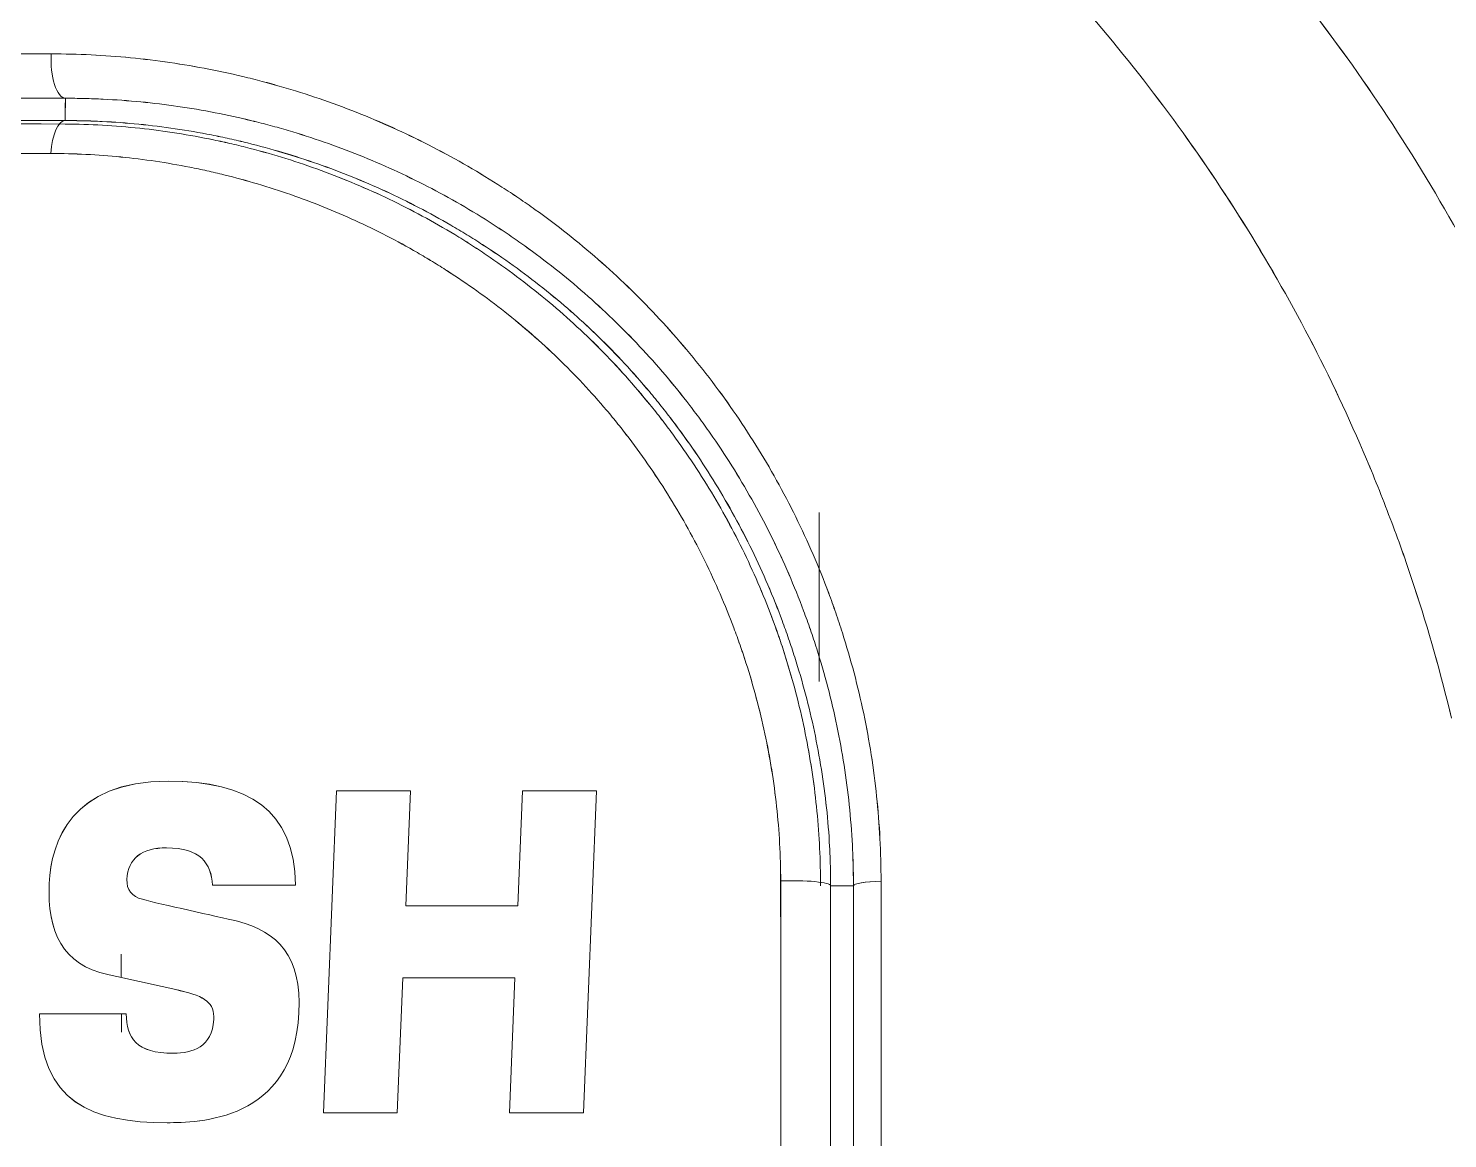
# Model space of a CAD drawing. Extents: x 2963 to 9049, y -570 to 1982.
# Drawn here: x 6610.7 to 6629.05, y 238.82 to 253.18 of the extents above; entities that cross this region are included whole.
import ezdxf

# ---------------------------------------------------------------- set-up
doc = ezdxf.new("R2010")
doc.units = 0
doc.header["$LTSCALE"] = 20
doc.header["$MEASUREMENT"] = 0
doc.linetypes.add('CENTER', pattern=[2, 1.25, -0.25, 0.25, -0.25])
doc.layers.get('0').update_dxf_attribs({"linetype": 'CONTINUOUS'})
doc.layers.add('1', color=7, linetype='CONTINUOUS')

# ---------------------------------------------------------------- blocks, each defined once
blk = doc.blocks.new('A$C232549f7')
at = {"layer": '1', "color": 0, "linetype": 'Continuous', "lineweight": 18}
for p, q in [((113.66, 159.105), (113.66, 156.918)), ((107.417, 155.505), (107.247, 151.34)), ((108.373, 155.505), (107.417, 155.505)), ((108.313, 154.018), (108.373, 155.505)), ((109.824, 155.505), (109.763, 154.018)), ((110.78, 155.505), (109.824, 155.505)), ((110.61, 151.34), (110.78, 155.505)), ((105.814, 154.283), (106.888, 154.283)), ((109.763, 154.018), (108.313, 154.018)), ((108.203, 151.34), (108.275, 153.084)), ((108.275, 153.084), (109.725, 153.084)), ((109.725, 153.084), (109.653, 151.34)), ((104.698, 152.621), (103.575, 152.621)), ((107.247, 151.34), (108.203, 151.34)), ((109.653, 151.34), (110.61, 151.34))]:
    blk.add_line(p, q, dxfattribs=at)
at = {"layer": '1', "color": 0, "linetype": 'Continuous', "lineweight": 13}
for centre, major_axis, ratio, start_param, end_param in [((103.914, 164.965), (0, -0.5), 0.377592, 4.562755, 6.264336), ((114.604, 154.275), (-0.5, 0), 0.12825, 5.000517, 6.265587)]:
    blk.add_ellipse(centre, major_axis=major_axis, ratio=ratio, start_param=start_param, end_param=end_param, dxfattribs=at)
at = {"layer": '1', "color": 0, "linetype": 'Continuous', "lineweight": 18}
for centre, major_axis, ratio, start_param, end_param in [((103.909, 163.677), (0, -0.5), 0.375353, 3.141593, 4.563908), ((113.309, 154.277), (0.5, 0), 0.130728, 0, 1.867908)]:
    blk.add_ellipse(centre, major_axis=major_axis, ratio=ratio, start_param=start_param, end_param=end_param, dxfattribs=at)
at = {"layer": '1', "color": 0, "linetype": 'Continuous', "lineweight": 13}
for points, knots in [([(114.64, 178.347), (115.346, 177.937), (116.027, 177.493), (117.338, 176.535), (117.969, 176.023), (118.725, 175.339), (118.875, 175.201), (119.171, 174.919), (119.316, 174.777), (119.748, 174.345), (120.027, 174.05), (120.842, 173.143), (121.355, 172.511), (122.317, 171.192), (122.76, 170.513), (123.573, 169.12), (123.943, 168.405), (124.611, 166.94), (124.909, 166.19), (125.236, 165.229), (125.299, 165.036), (125.42, 164.647), (125.478, 164.451), (125.646, 163.863), (125.748, 163.468), (125.839, 163.07)], [0, 0, 0, 0, 0.125, 0.125, 0.25, 0.25, 0.28125, 0.28125, 0.3125, 0.3125, 0.375, 0.375, 0.5, 0.5, 0.625, 0.625, 0.75, 0.75, 0.875, 0.875, 0.90625, 0.90625, 0.9375, 0.9375, 1, 1, 1, 1]), ([(103.464, 174.665), (104.061, 174.628), (104.653, 174.565), (105.533, 174.434), (105.825, 174.384), (106.261, 174.3), (106.442, 174.263), (106.623, 174.223), (106.695, 174.207), (106.731, 174.199), (106.84, 174.175), (107.489, 174.025), (108.705, 173.685), (109.83, 173.271), (110.527, 172.983), (110.666, 172.923), (110.943, 172.802), (111.082, 172.74), (111.495, 172.548), (111.768, 172.416), (112.175, 172.208), (112.31, 172.137), (112.579, 171.993), (112.979, 171.773), (113.372, 171.542), (114.148, 171.065), (114.652, 170.728), (115.634, 170.014), (116.112, 169.638), (117.041, 168.847), (117.492, 168.432), (118.148, 167.779), (118.363, 167.557), (118.628, 167.272), (118.68, 167.215), (118.785, 167.1), (118.838, 167.042), (118.993, 166.868), (119.096, 166.751), (119.603, 166.161), (119.988, 165.675), (120.719, 164.675), (121.065, 164.162), (121.717, 163.107), (122.022, 162.566), (122.593, 161.454), (122.857, 160.885), (123.16, 160.154), (123.219, 160.007), (123.335, 159.711), (123.504, 159.265), (123.659, 158.814), (123.951, 157.907), (124.12, 157.293), (124.264, 156.67)], [0, 0, 0, 0, 0.0625, 0.0625, 0.09375, 0.09375, 0.109375, 0.113281, 0.113281, 0.117187, 0.117187, 0.125, 0.1875, 0.25, 0.25, 0.265625, 0.265625, 0.28125, 0.28125, 0.3125, 0.3125, 0.328125, 0.328125, 0.34375, 0.375, 0.375, 0.4375, 0.4375, 0.5, 0.5, 0.5625, 0.5625, 0.59375, 0.59375, 0.601562, 0.601562, 0.609375, 0.609375, 0.625, 0.625, 0.6875, 0.6875, 0.75, 0.75, 0.8125, 0.8125, 0.875, 0.875, 0.890625, 0.890625, 0.90625, 0.9375, 0.9375, 1, 1, 1, 1]), ([(121.838, 156.447), (121.702, 157.022), (121.542, 157.589), (121.267, 158.427), (121.169, 158.704), (121.014, 159.116), (120.961, 159.253), (120.853, 159.526), (120.797, 159.661), (120.512, 160.334), (120.265, 160.858), (119.732, 161.88), (119.446, 162.377), (118.84, 163.346), (118.196, 164.289), (117.482, 165.18), (117.013, 165.721), (116.918, 165.828), (116.774, 165.988), (116.726, 166.041), (116.629, 166.146), (116.386, 166.408), (116.138, 166.663), (115.534, 167.26), (115.118, 167.64), (114.264, 168.366), (113.825, 168.71), (112.923, 169.365), (112.461, 169.675), (111.75, 170.114), (111.51, 170.256), (111.207, 170.427), (111.146, 170.461), (111.024, 170.529), (110.963, 170.562), (110.778, 170.662), (110.655, 170.727), (110.038, 171.045), (109.539, 171.278), (108.531, 171.703), (108.021, 171.895), (106.993, 172.237), (106.474, 172.388), (105.425, 172.647), (104.895, 172.755), (103.825, 172.928), (103.285, 172.993), (102.739, 173.034)], [0, 0, 0, 0, 0.0625, 0.0625, 0.09375, 0.09375, 0.109375, 0.109375, 0.125, 0.125, 0.1875, 0.1875, 0.25, 0.25, 0.3125, 0.375, 0.375, 0.390625, 0.390625, 0.398437, 0.398437, 0.40625, 0.4375, 0.4375, 0.5, 0.5, 0.5625, 0.5625, 0.625, 0.625, 0.65625, 0.65625, 0.664062, 0.664062, 0.671875, 0.671875, 0.6875, 0.6875, 0.75, 0.75, 0.8125, 0.8125, 0.875, 0.875, 0.9375, 0.9375, 1, 1, 1, 1]), ([(83.663, 165.054), (86.874, 165.052), (90.153, 165.049), (95.176, 165.046), (96.865, 165.045), (100.275, 165.042), (101.994, 165.041), (103.727, 165.04)], [0, 0, 0, 0, 0.5, 0.5, 0.75, 0.75, 1, 1, 1, 1]), ([(103.727, 165.04), (104.071, 165.04), (104.414, 165.023), (105.094, 164.956), (105.432, 164.907), (105.935, 164.809), (106.103, 164.772), (106.353, 164.711), (106.436, 164.689), (106.602, 164.644), (106.684, 164.621), (107.094, 164.5), (107.738, 164.275), (108.359, 163.991), (108.967, 163.677), (109.266, 163.505), (109.594, 163.293), (109.63, 163.269), (109.703, 163.221), (109.811, 163.149), (110.06, 162.975), (110.268, 162.819), (110.675, 162.496), (110.936, 162.269), (111.435, 161.786), (111.675, 161.532), (112.016, 161.13), (112.127, 160.993), (112.344, 160.711), (112.448, 160.568), (112.751, 160.131), (112.938, 159.831), (113.282, 159.211), (113.439, 158.892), (113.652, 158.4), (113.72, 158.233), (113.815, 157.98), (113.845, 157.894), (113.905, 157.723), (113.933, 157.637), (114.07, 157.206), (114.162, 156.857), (114.31, 156.15), (114.366, 155.793), (114.442, 155.071), (114.461, 154.706), (114.461, 154.337)], [0, 0, 0, 0, 0.0625, 0.0625, 0.125, 0.125, 0.15625, 0.15625, 0.171875, 0.171875, 0.1875, 0.1875, 0.25, 0.3125, 0.3125, 0.375, 0.375, 0.382813, 0.382813, 0.390625, 0.40625, 0.4375, 0.4375, 0.5, 0.5, 0.5625, 0.5625, 0.59375, 0.59375, 0.625, 0.625, 0.6875, 0.6875, 0.75, 0.75, 0.78125, 0.78125, 0.796875, 0.796875, 0.8125, 0.8125, 0.875, 0.875, 0.9375, 0.9375, 1, 1, 1, 1]), ([(103.91, 164.465), (103.694, 164.465), (103.479, 164.465), (103.048, 164.465), (102.402, 164.465), (100.899, 164.465), (99.62, 164.465), (97.07, 164.465), (95.386, 164.465), (92.049, 164.465), (90.397, 164.465), (87.945, 164.464), (87.133, 164.464), (85.92, 164.464), (85.315, 164.464), (84.712, 164.464), (84.311, 164.464), (84.111, 164.464), (83.911, 164.464)], [0, 0, 0, 0, 0.03125, 0.03125, 0.0625, 0.125, 0.25, 0.25, 0.5, 0.5, 0.75, 0.75, 0.875, 0.875, 0.9375, 0.96875, 0.96875, 1, 1, 1, 1]), ([(113.163, 154.339), (113.162, 154.664), (113.144, 154.985), (113.075, 155.62), (113.025, 155.933), (112.892, 156.553), (112.81, 156.859), (112.689, 157.238), (112.664, 157.313), (112.624, 157.426), (112.611, 157.464), (112.584, 157.539), (112.515, 157.725), (112.441, 157.908), (112.254, 158.341), (112.116, 158.622), (111.815, 159.167), (111.651, 159.431), (111.387, 159.816), (111.296, 159.942), (111.178, 160.097), (111.154, 160.128), (111.106, 160.19), (111.034, 160.281), (110.96, 160.371), (110.711, 160.666), (110.501, 160.89), (110.063, 161.313), (109.605, 161.712), (109.109, 162.066), (108.821, 162.251), (108.788, 162.272), (108.724, 162.312), (108.627, 162.372), (108.398, 162.508), (108.199, 162.617), (107.797, 162.824), (107.251, 163.074), (106.685, 163.271), (106.253, 163.4), (106.108, 163.439), (105.888, 163.494), (105.814, 163.511), (105.667, 163.544), (105.593, 163.559), (105.224, 163.632), (104.926, 163.676), (104.328, 163.735), (104.026, 163.75), (103.723, 163.751)], [0, 0, 0, 0, 0.0625, 0.0625, 0.125, 0.125, 0.1875, 0.1875, 0.203125, 0.203125, 0.210938, 0.210938, 0.21875, 0.25, 0.25, 0.3125, 0.3125, 0.375, 0.375, 0.40625, 0.40625, 0.414062, 0.414062, 0.421875, 0.4375, 0.4375, 0.5, 0.5, 0.5625, 0.625, 0.625, 0.632813, 0.632813, 0.640625, 0.65625, 0.6875, 0.6875, 0.75, 0.8125, 0.8125, 0.84375, 0.84375, 0.859375, 0.859375, 0.875, 0.875, 0.9375, 0.9375, 1, 1, 1, 1])]:
    blk.add_open_spline(points, degree=3, knots=knots, dxfattribs=at)
at = {"layer": '1', "color": 0, "linetype": 'Continuous', "lineweight": 18}
for points, knots in [([(122.918, 162.5), (122.838, 162.847), (122.749, 163.192), (122.603, 163.707), (122.552, 163.878), (122.446, 164.217), (122.391, 164.386), (122.107, 165.226), (121.847, 165.882), (121.265, 167.163), (120.943, 167.788), (120.235, 169.008), (119.849, 169.602), (119.221, 170.469), (119.005, 170.751), (118.559, 171.305), (118.099, 171.847), (117.612, 172.364), (117.236, 172.744), (117.109, 172.868), (116.852, 173.115), (116.721, 173.237), (116.062, 173.837), (115.512, 174.287), (114.368, 175.127), (113.773, 175.518), (113.156, 175.878)], [0, 0, 0, 0, 0.0625, 0.0625, 0.09375, 0.09375, 0.125, 0.125, 0.25, 0.25, 0.375, 0.375, 0.5, 0.5, 0.5625, 0.5625, 0.625, 0.6875, 0.6875, 0.71875, 0.71875, 0.75, 0.75, 0.875, 0.875, 1, 1, 1, 1]), ([(114.104, 154.276), (114.104, 154.279), (114.104, 154.282), (114.104, 154.287), (114.104, 154.295), (114.104, 154.315), (114.103, 154.353), (114.103, 154.43), (114.1, 154.584), (114.088, 154.89), (114.067, 155.15), (114.013, 155.667), (113.96, 156.008), (113.82, 156.681), (113.732, 157.014), (113.602, 157.426), (113.575, 157.508), (113.518, 157.671), (113.431, 157.915), (113.335, 158.153), (113.132, 158.623), (112.983, 158.927), (112.655, 159.517), (112.478, 159.803), (112.238, 160.15), (112.189, 160.219), (112.09, 160.355), (112.039, 160.423), (111.885, 160.624), (111.779, 160.754), (111.455, 161.137), (111.227, 161.379), (110.752, 161.837), (110.505, 162.054), (110.118, 162.36), (109.987, 162.459), (109.786, 162.603), (109.718, 162.65), (109.582, 162.743), (109.513, 162.788), (109.166, 163.012), (108.883, 163.175), (108.305, 163.474), (107.716, 163.743), (107.105, 163.956), (106.716, 164.07), (106.638, 164.093), (106.481, 164.135), (106.402, 164.155), (106.164, 164.213), (106.005, 164.248), (105.527, 164.341), (105.207, 164.387), (104.723, 164.434), (104.561, 164.446), (104.318, 164.458), (104.196, 164.462), (104.053, 164.465), (103.982, 164.465), (103.946, 164.465), (103.928, 164.465), (103.921, 164.465), (103.915, 164.465), (103.913, 164.465), (103.91, 164.465)], [0, 0, 0, 0, 0.000488, 0.000488, 0.000977, 0.001953, 0.003906, 0.007813, 0.015625, 0.03125, 0.0625, 0.0625, 0.125, 0.125, 0.1875, 0.1875, 0.203125, 0.203125, 0.21875, 0.25, 0.25, 0.3125, 0.3125, 0.375, 0.375, 0.390625, 0.390625, 0.40625, 0.40625, 0.4375, 0.4375, 0.5, 0.5, 0.5625, 0.5625, 0.59375, 0.59375, 0.609375, 0.609375, 0.625, 0.625, 0.6875, 0.6875, 0.75, 0.8125, 0.8125, 0.828125, 0.828125, 0.84375, 0.84375, 0.875, 0.875, 0.9375, 0.9375, 0.96875, 0.96875, 0.984375, 0.992187, 0.996094, 0.998047, 0.999023, 0.999512, 0.999512, 1, 1, 1, 1]), ([(113.677, 154.277), (113.678, 154.601), (113.647, 155.243), (113.554, 155.874), (113.431, 156.501), (113.354, 156.811), (113.238, 157.196), (113.202, 157.311), (113.164, 157.426), (113.138, 157.503), (113.124, 157.541), (113.057, 157.731), (112.999, 157.882), (112.816, 158.327), (112.544, 158.906), (112.219, 159.456), (111.954, 159.857), (111.862, 159.988), (111.72, 160.183), (111.671, 160.247), (111.573, 160.375), (111.522, 160.439), (111.268, 160.752), (111.054, 160.991), (110.604, 161.445), (110.368, 161.661), (109.877, 162.068), (109.621, 162.26), (109.287, 162.485), (109.22, 162.529), (109.084, 162.616), (109.015, 162.659), (108.808, 162.785), (108.668, 162.865), (108.245, 163.094), (107.669, 163.37), (107.069, 163.59), (106.61, 163.733), (106.455, 163.777), (106.221, 163.837), (106.143, 163.857), (105.986, 163.893), (105.907, 163.911), (105.511, 163.993), (104.875, 164.093), (104.232, 164.13), (103.908, 164.132)], [0, 0, 0, 0, 0.0625, 0.125, 0.125, 0.1875, 0.1875, 0.203125, 0.210938, 0.210938, 0.21875, 0.21875, 0.25, 0.25, 0.3125, 0.375, 0.375, 0.40625, 0.40625, 0.421875, 0.421875, 0.4375, 0.4375, 0.5, 0.5, 0.5625, 0.5625, 0.625, 0.625, 0.640625, 0.640625, 0.65625, 0.65625, 0.6875, 0.6875, 0.75, 0.8125, 0.8125, 0.84375, 0.84375, 0.859375, 0.859375, 0.875, 0.875, 0.9375, 1, 1, 1, 1]), ([(103.909, 164.177), (103.914, 164.177), (103.919, 164.177), (103.929, 164.177), (103.944, 164.177), (103.979, 164.176), (104.049, 164.176), (104.188, 164.173), (104.466, 164.163), (104.703, 164.145), (105.176, 164.098), (105.489, 164.052), (105.878, 163.975), (105.956, 163.959), (106.111, 163.924), (106.189, 163.906), (106.42, 163.849), (106.573, 163.807), (107.028, 163.671), (107.624, 163.462), (108.198, 163.198), (108.62, 162.979), (108.76, 162.903), (108.966, 162.783), (109.069, 162.721), (109.172, 162.658), (109.24, 162.615), (109.273, 162.593), (109.577, 162.397), (109.836, 162.21), (110.211, 161.912), (110.334, 161.81), (110.514, 161.651), (110.573, 161.598), (110.691, 161.489), (110.749, 161.434), (111.036, 161.155), (111.256, 160.919), (111.516, 160.608), (111.594, 160.513), (111.669, 160.417), (111.72, 160.352), (111.745, 160.319), (111.868, 160.156), (111.963, 160.023), (112.239, 159.619), (112.58, 159.062), (112.867, 158.472), (113.062, 158.017), (113.124, 157.863), (113.196, 157.668), (113.21, 157.629), (113.239, 157.551), (113.252, 157.511), (113.293, 157.393), (113.319, 157.314), (113.445, 156.917), (113.53, 156.596), (113.667, 155.946), (113.72, 155.617), (113.773, 155.119), (113.786, 154.952), (113.8, 154.7), (113.805, 154.573), (113.808, 154.425), (113.809, 154.351), (113.809, 154.314), (113.809, 154.298), (113.809, 154.287), (113.809, 154.282), (113.809, 154.277)], [0, 0, 0, 0, 0.000977, 0.000977, 0.001953, 0.003906, 0.007812, 0.015625, 0.03125, 0.0625, 0.0625, 0.125, 0.125, 0.140625, 0.140625, 0.15625, 0.15625, 0.1875, 0.1875, 0.25, 0.3125, 0.3125, 0.34375, 0.34375, 0.359375, 0.367187, 0.367187, 0.375, 0.375, 0.4375, 0.4375, 0.46875, 0.46875, 0.484375, 0.484375, 0.5, 0.5, 0.5625, 0.5625, 0.578125, 0.585938, 0.585938, 0.59375, 0.59375, 0.625, 0.625, 0.6875, 0.75, 0.75, 0.78125, 0.78125, 0.789063, 0.789063, 0.796875, 0.796875, 0.8125, 0.8125, 0.875, 0.875, 0.9375, 0.9375, 0.96875, 0.96875, 0.984375, 0.992188, 0.996094, 0.998047, 0.999023, 0.999023, 1, 1, 1, 1]), ([(105.239, 155.629), (103.993, 155.629), (103.726, 154.849), (103.672, 153.682), (103.879, 153.251), (104.458, 153.128)], [0, 0, 0, 0, 0.464776, 0.464776, 1, 1, 1, 1]), ([(104.906, 154.102), (104.768, 154.137), (104.7, 154.224), (104.719, 154.632), (104.901, 154.767), (105.657, 154.767), (105.795, 154.568), (105.814, 154.283)], [0, 0, 0, 0, 0.171456, 0.171456, 0.519812, 0.519812, 1, 1, 1, 1]), ([(103.575, 152.621), (103.574, 151.462), (104.263, 151.211), (105.615, 151.211), (106.866, 151.223), (106.965, 153.362), (106.661, 153.682), (106.138, 153.817)], [0, 0, 0, 0, 0.619428, 0.619428, 0.870294, 0.870294, 1, 1, 1, 1]), ([(104.632, 153.09), (104.632, 153.103), (104.632, 153.204), (104.632, 153.304), (104.632, 153.391)], [0, 0, 0, 0, 0.134111, 1, 1, 1, 1]), ([(104.458, 153.128), (104.771, 153.058), (105.084, 152.991), (105.723, 152.843), (105.839, 152.761), (105.812, 152.19), (105.55, 152.109), (104.822, 152.109), (104.703, 152.306), (104.698, 152.621)], [0, 0, 0, 0, 0.136895, 0.136895, 0.280246, 0.280246, 0.516562, 0.516562, 1, 1, 1, 1])]:
    blk.add_open_spline(points, degree=3, knots=knots, dxfattribs=at)
at = {"layer": '1', "color": 0, "linetype": 'Continuous', "lineweight": 13}
for points in [[(103.908, 164.177), (103.909, 164.273), (103.91, 164.369), (103.91, 164.465)], [(103.723, 163.751), (100.497, 163.753), (97.317, 163.756), (94.192, 163.758)], [(113.171, 144.335), (113.168, 147.672), (113.165, 151.006), (113.163, 154.339)], [(114.104, 154.276), (114.008, 154.276), (113.911, 154.277), (113.815, 154.277)], [(114.103, 144.276), (114.103, 147.612), (114.104, 150.945), (114.104, 154.276)], [(114.461, 154.337), (114.464, 151.004), (114.467, 147.669), (114.47, 144.332)]]:
    blk.add_open_spline(points, degree=3, dxfattribs=at)
at = {"layer": '1', "color": 0, "linetype": 'Continuous', "lineweight": 18}
for points in [[(93.909, 164.21), (97.242, 164.181), (100.575, 164.155), (103.908, 164.132)], [(94.409, 164.177), (97.524, 164.177), (100.693, 164.177), (103.909, 164.177)], [(106.888, 154.283), (106.87, 155.262), (106.274, 155.629), (105.239, 155.629)], [(113.809, 154.277), (113.809, 150.945), (113.809, 147.612), (113.809, 144.277)], [(106.138, 153.817), (105.863, 153.881), (105.137, 154.038), (104.906, 154.102)], [(104.634, 152.383), (104.634, 152.463), (104.634, 152.542), (104.634, 152.621)]]:
    blk.add_open_spline(points, degree=3, dxfattribs=at)

msp = doc.modelspace()

# ---------------------------------------------------------------- linework, layer by layer
at = {"layer": '1', "color": 0, "linetype": 'Continuous', "lineweight": 18}
for p, q in [((6620.924, 246.918), (6620.924, 244.731)), ((6614.681, 243.318), (6614.511, 239.152)), ((6615.637, 243.318), (6614.681, 243.318)), ((6615.577, 241.83), (6615.637, 243.318)), ((6617.088, 243.318), (6617.027, 241.83)), ((6618.044, 243.318), (6617.088, 243.318)), ((6617.874, 239.152), (6618.044, 243.318)), ((6613.077, 242.096), (6614.152, 242.096)), ((6617.027, 241.83), (6615.577, 241.83)), ((6615.467, 239.152), (6615.538, 240.897)), ((6615.538, 240.897), (6616.989, 240.897)), ((6616.989, 240.897), (6616.917, 239.152)), ((6611.962, 240.433), (6610.839, 240.433)), ((6614.511, 239.152), (6615.467, 239.152)), ((6616.917, 239.152), (6617.874, 239.152))]:
    msp.add_line(p, q, dxfattribs=at)
at = {"layer": '1', "color": 1, "linetype": 'CENTER', "lineweight": 0, "ltscale": 2}
msp.add_arc((6671.521, 259.03), 500.031, 356.30661, 99.7919, dxfattribs=at)
at = {"layer": '1', "color": 0, "linetype": 'Continuous', "lineweight": 13}
for centre, major_axis, ratio, start_param, end_param in [((6611.178, 252.778), (0, -0.5), 0.377592, 4.562755, 6.264336), ((6621.867, 242.087), (-0.5, 0), 0.12825, 5.000517, 6.265587)]:
    msp.add_ellipse(centre, major_axis=major_axis, ratio=ratio, start_param=start_param, end_param=end_param, dxfattribs=at)
at = {"layer": '1', "color": 0, "linetype": 'Continuous', "lineweight": 18}
for centre, major_axis, ratio, start_param, end_param in [((6611.173, 251.489), (0, -0.5), 0.375353, 3.141593, 4.563908), ((6620.573, 242.089), (0.5, 0), 0.130728, 0, 1.867908)]:
    msp.add_ellipse(centre, major_axis=major_axis, ratio=ratio, start_param=start_param, end_param=end_param, dxfattribs=at)
at = {"layer": '1', "color": 0, "linetype": 'Continuous', "lineweight": 13}
for points, knots in [([(6547.08, 748.717), (6547.08, 748.717), (6547.112, 748.554), (6547.236, 747.906), (6547.329, 747.422), (6547.515, 746.455), (6547.585, 746.092), (6547.74, 745.288), (6547.825, 744.845), (6547.964, 744.121), (6548.012, 743.87), (6548.113, 743.347), (6548.165, 743.076), (6548.275, 742.513), (6548.331, 742.222), (6548.449, 741.618), (6548.51, 741.307), (6548.589, 740.905), (6548.605, 740.824), (6548.629, 740.701), (6548.637, 740.66), (6548.653, 740.577), (6548.661, 740.536), (6548.677, 740.453), (6548.685, 740.412), (6548.702, 740.327), (6548.71, 740.285), (6548.736, 740.155), (6548.753, 740.066), (6548.806, 739.792), (6548.844, 739.6), (6548.893, 739.348), (6548.902, 739.297), (6548.922, 739.194), (6548.953, 739.038), (6548.984, 738.877), (6549.09, 738.33), (6549.181, 737.857), (6549.375, 736.843), (6549.479, 736.302), (6549.81, 734.578), (6550.055, 733.294), (6550.46, 731.166), (6550.601, 730.423), (6550.897, 728.87), (6551.051, 728.06), (6551.372, 726.37), (6551.538, 725.491), (6551.733, 724.463), (6551.755, 724.348), (6551.799, 724.117), (6551.865, 723.77), (6552.02, 722.95), (6552.156, 722.232), (6552.432, 720.776), (6552.62, 719.778), (6553.008, 717.727), (6553.207, 716.676), (6553.615, 714.518), (6553.824, 713.413), (6554.251, 711.149), (6554.47, 709.991), (6554.805, 708.213), (6554.919, 707.614), (6555.147, 706.402), (6555.263, 705.789), (6555.496, 704.55), (6555.614, 703.924), (6555.853, 702.658), (6555.974, 702.018), (6556.111, 701.291), (6556.126, 701.21), (6556.156, 701.048), (6556.172, 700.967), (6556.218, 700.724), (6556.249, 700.561), (6556.341, 700.072), (6556.435, 699.581), (6556.528, 699.088), (6556.591, 698.758), (6556.622, 698.593), (6556.716, 698.097), (6556.779, 697.765), (6557.094, 696.103), (6557.348, 694.76), (6557.861, 692.048), (6558.12, 690.679), (6558.643, 687.915), (6558.907, 686.52), (6559.439, 683.705), (6559.707, 682.285), (6560.249, 679.418), (6560.522, 677.972), (6561.073, 675.055), (6561.351, 673.583), (6561.911, 670.614), (6562.193, 669.117), (6562.621, 666.852), (6562.763, 666.093), (6563.051, 664.57), (6563.195, 663.806), (6563.484, 662.269), (6563.63, 661.498), (6563.921, 659.949), (6564.068, 659.171), (6564.288, 657.999), (6564.362, 657.608), (6564.509, 656.824), (6564.731, 655.649), (6564.952, 654.471), (6565.395, 652.114), (6565.691, 650.54), (6566.283, 647.385), (6566.58, 645.804), (6567.174, 642.637), (6567.768, 639.464), (6568.364, 636.278), (6568.738, 634.284), (6568.849, 633.685), (6568.961, 633.086), (6569.008, 632.836), (6569.018, 632.786), (6569.036, 632.687), (6569.064, 632.537), (6569.092, 632.387), (6569.185, 631.887), (6569.26, 631.487), (6569.411, 630.688), (6569.487, 630.288), (6569.582, 629.788), (6569.611, 629.638), (6569.64, 629.488), (6569.659, 629.388), (6569.668, 629.338), (6569.716, 629.089), (6569.754, 628.889), (6569.869, 628.289), (6569.945, 627.889), (6570.098, 627.09), (6570.174, 626.69), (6570.327, 625.89), (6570.403, 625.49), (6570.785, 623.491), (6571.091, 621.891), (6572.007, 617.092), (6572.619, 613.891), (6574.454, 604.287), (6575.679, 597.88), (6577.518, 588.266), (6578.131, 585.06), (6579.358, 578.647), (6579.971, 575.439), (6581.812, 565.814), (6583.04, 559.394), (6586.726, 540.123), (6589.186, 527.262), (6594.111, 501.511), (6596.576, 488.622), (6600.278, 469.267), (6601.512, 462.812), (6603.056, 454.739), (6603.365, 453.124), (6603.983, 449.894), (6604.291, 448.279), (6605.218, 443.434), (6605.836, 440.204), (6607.689, 430.514), (6608.924, 424.055), (6611.394, 411.137), (6612.629, 404.679), (6615.098, 391.763), (6616.333, 385.305), (6618.184, 375.62), (6618.802, 372.391), (6619.727, 367.549), (6620.036, 365.935), (6620.499, 363.513), (6620.653, 362.706), (6620.962, 361.092), (6621.116, 360.285), (6621.579, 357.864), (6621.887, 356.25), (6622.504, 353.022), (6622.812, 351.408), (6623.737, 346.567), (6624.354, 343.339), (6626.204, 333.657), (6627.438, 327.202), (6631.137, 307.842), (6633.602, 294.937), (6637.299, 275.584), (6638.531, 269.133), (6640.379, 259.459), (6640.995, 256.234), (6641.919, 251.397), (6642.227, 249.785), (6642.612, 247.769), (6642.689, 247.366), (6642.843, 246.56), (6642.92, 246.157), (6643.073, 245.351), (6643.189, 244.747), (6643.324, 244.041), (6643.382, 243.739), (6643.411, 243.588), (6643.42, 243.538), (6643.439, 243.437), (6643.449, 243.387), (6643.459, 243.336)], [0, 0, 0, 0, 0.03125, 0.03125, 0.0625, 0.0625, 0.078125, 0.078125, 0.09375, 0.09375, 0.101563, 0.101563, 0.109375, 0.109375, 0.117188, 0.117188, 0.125, 0.125, 0.126953, 0.126953, 0.12793, 0.12793, 0.128906, 0.128906, 0.129883, 0.129883, 0.130859, 0.130859, 0.132813, 0.132813, 0.136719, 0.136719, 0.137695, 0.137695, 0.138672, 0.140625, 0.140625, 0.148438, 0.148438, 0.15625, 0.15625, 0.171875, 0.171875, 0.179688, 0.179688, 0.1875, 0.1875, 0.195313, 0.195313, 0.196289, 0.196289, 0.197266, 0.199219, 0.203125, 0.203125, 0.210938, 0.210938, 0.21875, 0.21875, 0.226563, 0.226563, 0.234375, 0.234375, 0.238281, 0.238281, 0.242188, 0.242188, 0.246094, 0.246094, 0.25, 0.25, 0.250488, 0.250488, 0.250977, 0.250977, 0.251953, 0.251953, 0.253906, 0.254883, 0.254883, 0.255859, 0.255859, 0.257813, 0.257813, 0.265625, 0.265625, 0.273438, 0.273438, 0.28125, 0.28125, 0.289063, 0.289063, 0.296875, 0.296875, 0.304688, 0.304688, 0.3125, 0.3125, 0.316406, 0.316406, 0.320313, 0.320313, 0.324219, 0.324219, 0.328125, 0.328125, 0.330078, 0.330078, 0.332031, 0.335938, 0.335938, 0.34375, 0.34375, 0.351563, 0.351563, 0.359375, 0.367188, 0.367188, 0.369141, 0.370117, 0.370117, 0.370361, 0.370361, 0.370605, 0.371094, 0.371094, 0.373047, 0.373047, 0.375, 0.375, 0.375488, 0.375732, 0.375732, 0.375977, 0.375977, 0.376953, 0.376953, 0.378906, 0.378906, 0.380859, 0.380859, 0.382813, 0.382813, 0.390625, 0.390625, 0.40625, 0.40625, 0.4375, 0.4375, 0.453125, 0.453125, 0.46875, 0.46875, 0.5, 0.5, 0.5625, 0.5625, 0.625, 0.625, 0.65625, 0.65625, 0.664063, 0.664063, 0.671875, 0.671875, 0.6875, 0.6875, 0.71875, 0.71875, 0.75, 0.75, 0.78125, 0.78125, 0.796875, 0.796875, 0.804688, 0.804688, 0.808594, 0.808594, 0.8125, 0.8125, 0.820313, 0.820313, 0.828125, 0.828125, 0.84375, 0.84375, 0.875, 0.875, 0.9375, 0.9375, 0.96875, 0.96875, 0.984375, 0.984375, 0.992188, 0.992188, 0.994141, 0.994141, 0.996094, 0.996094, 0.998047, 0.999023, 0.999512, 0.999512, 0.999756, 0.999756, 1, 1, 1, 1]), ([(6641.688, 243.125), (6641.649, 243.326), (6641.61, 243.527), (6641.533, 243.928), (6641.418, 244.53), (6641.303, 245.133), (6641.188, 245.735), (6641.15, 245.936), (6641.073, 246.337), (6640.958, 246.939), (6640.843, 247.541), (6640.459, 249.549), (6640.151, 251.155), (6639.23, 255.972), (6638.615, 259.185), (6636.772, 268.821), (6635.543, 275.246), (6631.856, 294.524), (6629.398, 307.378), (6625.709, 326.663), (6624.479, 333.092), (6622.634, 342.737), (6622.019, 345.952), (6621.097, 350.775), (6620.789, 352.382), (6620.174, 355.597), (6619.867, 357.205), (6619.406, 359.617), (6619.252, 360.421), (6618.944, 362.028), (6618.79, 362.832), (6618.329, 365.244), (6618.022, 366.852), (6617.407, 370.068), (6617.099, 371.676), (6616.484, 374.891), (6616.176, 376.499), (6614.639, 384.539), (6613.408, 390.972), (6610.947, 403.837), (6609.716, 410.271), (6607.255, 423.138), (6606.024, 429.572), (6604.178, 439.224), (6603.254, 444.05), (6602.331, 448.877), (6601.715, 452.095), (6601.408, 453.703), (6599.869, 461.745), (6598.639, 468.175), (6594.95, 487.456), (6592.494, 500.295), (6587.586, 525.947), (6585.134, 538.759), (6581.461, 557.956), (6580.237, 564.352), (6577.791, 577.136), (6576.568, 583.525), (6574.125, 596.296), (6572.904, 602.677), (6571.073, 612.245), (6570.462, 615.433), (6569.547, 620.214), (6569.242, 621.808), (6568.785, 624.197), (6568.632, 624.994), (6568.404, 626.189), (6568.327, 626.587), (6568.213, 627.184), (6568.175, 627.383), (6568.099, 627.782), (6568.023, 628.18), (6567.946, 628.578), (6567.87, 628.976), (6567.832, 629.175), (6567.756, 629.573), (6567.717, 629.773), (6567.641, 630.171), (6567.565, 630.569), (6567.48, 631.017), (6567.432, 631.265), (6567.413, 631.365), (6567.404, 631.414), (6567.375, 631.564), (6567.356, 631.663), (6567.262, 632.16), (6567.186, 632.558), (6566.807, 634.544), (6566.504, 636.131), (6565.597, 640.881), (6564.995, 644.037), (6564.094, 648.751), (6563.794, 650.32), (6563.196, 653.451), (6562.897, 655.013), (6562.561, 656.768), (6562.524, 656.962), (6562.45, 657.352), (6562.338, 657.935), (6562.227, 658.517), (6562.005, 659.678), (6561.857, 660.448), (6561.564, 661.983), (6561.418, 662.747), (6561.127, 664.269), (6560.982, 665.026), (6560.548, 667.289), (6560.262, 668.785), (6559.694, 671.751), (6559.412, 673.221), (6558.854, 676.136), (6558.577, 677.581), (6558.028, 680.445), (6557.755, 681.864), (6557.216, 684.676), (6556.948, 686.07), (6556.418, 688.832), (6556.155, 690.199), (6555.635, 692.909), (6555.377, 694.251), (6555.057, 695.912), (6554.962, 696.409), (6554.867, 696.905), (6554.803, 697.234), (6554.771, 697.399), (6554.677, 697.892), (6554.614, 698.219), (6554.488, 698.872), (6554.425, 699.197), (6554.332, 699.682), (6554.301, 699.844), (6554.239, 700.166), (6554.146, 700.648), (6554.054, 701.126), (6553.871, 702.077), (6553.751, 702.705), (6553.571, 703.636), (6553.512, 703.945), (6553.394, 704.558), (6553.335, 704.864), (6553.16, 705.775), (6553.044, 706.375), (6552.701, 708.156), (6552.477, 709.317), (6552.04, 711.585), (6551.827, 712.692), (6551.41, 714.853), (6551.207, 715.907), (6550.811, 717.96), (6550.618, 718.96), (6550.337, 720.419), (6550.244, 720.899), (6550.107, 721.607), (6550.04, 721.959), (6549.972, 722.307), (6549.928, 722.538), (6549.906, 722.653), (6549.706, 723.685), (6549.536, 724.566), (6549.209, 726.26), (6549.052, 727.073), (6548.751, 728.63), (6548.607, 729.375), (6548.332, 730.797), (6548.201, 731.474), (6547.952, 732.761), (6547.834, 733.37), (6547.61, 734.522), (6547.505, 735.064), (6547.308, 736.08), (6547.216, 736.553), (6547.109, 737.102), (6547.077, 737.263), (6547.047, 737.419), (6547.027, 737.523), (6547.017, 737.574), (6546.968, 737.826), (6546.93, 738.018), (6546.877, 738.292), (6546.859, 738.381), (6546.834, 738.512), (6546.826, 738.554), (6546.809, 738.639), (6546.801, 738.68), (6546.785, 738.763), (6546.777, 738.805), (6546.761, 738.887), (6546.753, 738.928), (6546.729, 739.051), (6546.713, 739.132), (6546.635, 739.535), (6546.575, 739.846), (6546.458, 740.449), (6546.402, 740.74), (6546.294, 741.302), (6546.242, 741.573), (6546.142, 742.094), (6546.094, 742.344), (6545.956, 743.065), (6545.872, 743.506), (6545.718, 744.308), (6545.649, 744.67), (6545.465, 745.633), (6545.372, 746.116), (6545.249, 746.761), (6545.217, 746.924), (6545.217, 746.924)], [0, 0, 0, 0, 0.000977, 0.000977, 0.001953, 0.003906, 0.003906, 0.004883, 0.004883, 0.005859, 0.007812, 0.007812, 0.015625, 0.015625, 0.03125, 0.03125, 0.0625, 0.0625, 0.125, 0.125, 0.15625, 0.15625, 0.171875, 0.171875, 0.179687, 0.179687, 0.1875, 0.1875, 0.191406, 0.191406, 0.195312, 0.195312, 0.203125, 0.203125, 0.210937, 0.210937, 0.21875, 0.21875, 0.25, 0.25, 0.28125, 0.28125, 0.3125, 0.3125, 0.328125, 0.335937, 0.335937, 0.34375, 0.34375, 0.375, 0.375, 0.4375, 0.4375, 0.5, 0.5, 0.53125, 0.53125, 0.5625, 0.5625, 0.59375, 0.59375, 0.609375, 0.609375, 0.617187, 0.617187, 0.621094, 0.621094, 0.623047, 0.623047, 0.624023, 0.624023, 0.625, 0.625977, 0.625977, 0.626953, 0.626953, 0.62793, 0.62793, 0.628906, 0.629883, 0.630127, 0.630127, 0.630371, 0.630371, 0.630859, 0.630859, 0.632812, 0.632812, 0.640625, 0.640625, 0.65625, 0.65625, 0.664062, 0.664062, 0.671875, 0.671875, 0.672852, 0.672852, 0.673828, 0.675781, 0.675781, 0.679687, 0.679687, 0.683594, 0.683594, 0.6875, 0.6875, 0.695312, 0.695312, 0.703125, 0.703125, 0.710937, 0.710937, 0.71875, 0.71875, 0.726562, 0.726562, 0.734375, 0.734375, 0.742187, 0.742187, 0.744141, 0.745117, 0.745117, 0.746094, 0.746094, 0.748047, 0.748047, 0.75, 0.75, 0.750977, 0.750977, 0.751953, 0.753906, 0.753906, 0.757812, 0.757812, 0.759766, 0.759766, 0.761719, 0.761719, 0.765625, 0.765625, 0.773437, 0.773437, 0.78125, 0.78125, 0.789062, 0.789062, 0.796875, 0.796875, 0.800781, 0.800781, 0.802734, 0.803711, 0.803711, 0.804687, 0.804687, 0.8125, 0.8125, 0.820312, 0.820312, 0.828125, 0.828125, 0.835937, 0.835937, 0.84375, 0.84375, 0.851562, 0.851562, 0.859375, 0.859375, 0.861328, 0.862305, 0.862305, 0.863281, 0.863281, 0.867187, 0.867187, 0.869141, 0.869141, 0.870117, 0.870117, 0.871094, 0.871094, 0.87207, 0.87207, 0.873047, 0.873047, 0.875, 0.875, 0.882812, 0.882812, 0.890625, 0.890625, 0.898437, 0.898437, 0.90625, 0.90625, 0.921875, 0.921875, 0.9375, 0.9375, 0.96875, 0.96875, 1, 1, 1, 1]), ([(6621.903, 266.159), (6622.61, 265.75), (6623.291, 265.305), (6624.602, 264.348), (6625.233, 263.835), (6625.989, 263.152), (6626.139, 263.013), (6626.435, 262.732), (6626.58, 262.59), (6627.011, 262.157), (6627.291, 261.862), (6628.106, 260.956), (6628.619, 260.324), (6629.581, 259.004), (6630.023, 258.326), (6630.837, 256.932), (6631.207, 256.218), (6631.875, 254.753), (6632.173, 254.002), (6632.5, 253.042), (6632.563, 252.848), (6632.684, 252.459), (6632.742, 252.264), (6632.91, 251.675), (6633.012, 251.28), (6633.103, 250.883)], [0, 0, 0, 0, 0.125, 0.125, 0.25, 0.25, 0.28125, 0.28125, 0.3125, 0.3125, 0.375, 0.375, 0.5, 0.5, 0.625, 0.625, 0.75, 0.75, 0.875, 0.875, 0.90625, 0.90625, 0.9375, 0.9375, 1, 1, 1, 1]), ([(6610.728, 262.478), (6611.325, 262.441), (6611.917, 262.378), (6612.797, 262.246), (6613.089, 262.196), (6613.525, 262.112), (6613.706, 262.075), (6613.887, 262.036), (6613.959, 262.02), (6613.995, 262.012), (6614.104, 261.987), (6614.753, 261.838), (6615.969, 261.498), (6617.094, 261.084), (6617.79, 260.795), (6617.93, 260.736), (6618.207, 260.614), (6618.345, 260.552), (6618.759, 260.361), (6619.032, 260.228), (6619.439, 260.02), (6619.574, 259.95), (6619.842, 259.806), (6620.243, 259.586), (6620.636, 259.355), (6621.412, 258.878), (6621.916, 258.54), (6622.898, 257.827), (6623.376, 257.451), (6624.305, 256.659), (6624.756, 256.244), (6625.412, 255.592), (6625.627, 255.369), (6625.892, 255.085), (6625.944, 255.027), (6626.049, 254.912), (6626.101, 254.854), (6626.257, 254.68), (6626.36, 254.563), (6626.867, 253.973), (6627.252, 253.487), (6627.983, 252.488), (6628.329, 251.974), (6628.981, 250.919), (6629.286, 250.378), (6629.856, 249.267), (6630.121, 248.697), (6630.424, 247.966), (6630.483, 247.819), (6630.599, 247.523), (6630.768, 247.077), (6630.923, 246.627), (6631.215, 245.719), (6631.384, 245.105), (6631.528, 244.483)], [0, 0, 0, 0, 0.0625, 0.0625, 0.09375, 0.09375, 0.109375, 0.113281, 0.113281, 0.117187, 0.117187, 0.125, 0.1875, 0.25, 0.25, 0.265625, 0.265625, 0.28125, 0.28125, 0.3125, 0.3125, 0.328125, 0.328125, 0.34375, 0.375, 0.375, 0.4375, 0.4375, 0.5, 0.5, 0.5625, 0.5625, 0.59375, 0.59375, 0.601562, 0.601562, 0.609375, 0.609375, 0.625, 0.625, 0.6875, 0.6875, 0.75, 0.75, 0.8125, 0.8125, 0.875, 0.875, 0.890625, 0.890625, 0.90625, 0.9375, 0.9375, 1, 1, 1, 1]), ([(6629.102, 244.259), (6628.966, 244.835), (6628.805, 245.402), (6628.53, 246.239), (6628.433, 246.516), (6628.278, 246.928), (6628.225, 247.065), (6628.117, 247.338), (6628.061, 247.474), (6627.776, 248.146), (6627.529, 248.671), (6626.996, 249.692), (6626.71, 250.19), (6626.103, 251.159), (6625.46, 252.102), (6624.746, 252.993), (6624.277, 253.533), (6624.182, 253.64), (6624.038, 253.8), (6623.99, 253.853), (6623.893, 253.958), (6623.65, 254.22), (6623.402, 254.475), (6622.798, 255.072), (6622.382, 255.453), (6621.528, 256.178), (6621.089, 256.523), (6620.187, 257.178), (6619.725, 257.488), (6619.014, 257.926), (6618.774, 258.068), (6618.471, 258.239), (6618.41, 258.274), (6618.288, 258.341), (6618.226, 258.375), (6618.042, 258.474), (6617.919, 258.539), (6617.302, 258.857), (6616.803, 259.09), (6615.795, 259.515), (6615.285, 259.707), (6614.257, 260.049), (6613.738, 260.2), (6612.689, 260.459), (6612.159, 260.568), (6611.089, 260.741), (6610.549, 260.805), (6610.002, 260.846)], [0, 0, 0, 0, 0.0625, 0.0625, 0.09375, 0.09375, 0.109375, 0.109375, 0.125, 0.125, 0.1875, 0.1875, 0.25, 0.25, 0.3125, 0.375, 0.375, 0.390625, 0.390625, 0.398437, 0.398437, 0.40625, 0.4375, 0.4375, 0.5, 0.5, 0.5625, 0.5625, 0.625, 0.625, 0.65625, 0.65625, 0.664062, 0.664062, 0.671875, 0.671875, 0.6875, 0.6875, 0.75, 0.75, 0.8125, 0.8125, 0.875, 0.875, 0.9375, 0.9375, 1, 1, 1, 1]), ([(6590.927, 252.866), (6594.137, 252.864), (6597.417, 252.862), (6602.439, 252.858), (6604.129, 252.857), (6607.539, 252.855), (6609.258, 252.853), (6610.991, 252.852)], [0, 0, 0, 0, 0.5, 0.5, 0.75, 0.75, 1, 1, 1, 1]), ([(6610.991, 252.852), (6611.335, 252.852), (6611.677, 252.835), (6612.357, 252.769), (6612.695, 252.719), (6613.199, 252.621), (6613.367, 252.584), (6613.617, 252.523), (6613.7, 252.502), (6613.866, 252.457), (6613.948, 252.433), (6614.358, 252.312), (6615.002, 252.088), (6615.623, 251.804), (6616.231, 251.489), (6616.529, 251.317), (6616.858, 251.105), (6616.894, 251.082), (6616.967, 251.034), (6617.075, 250.961), (6617.324, 250.787), (6617.532, 250.631), (6617.939, 250.309), (6618.199, 250.081), (6618.699, 249.599), (6618.938, 249.345), (6619.28, 248.943), (6619.391, 248.805), (6619.608, 248.524), (6619.712, 248.38), (6620.015, 247.944), (6620.202, 247.643), (6620.546, 247.024), (6620.703, 246.705), (6620.916, 246.212), (6620.984, 246.046), (6621.078, 245.792), (6621.109, 245.707), (6621.168, 245.535), (6621.197, 245.449), (6621.334, 245.018), (6621.426, 244.669), (6621.574, 243.963), (6621.63, 243.606), (6621.705, 242.884), (6621.725, 242.518), (6621.725, 242.149)], [0, 0, 0, 0, 0.0625, 0.0625, 0.125, 0.125, 0.15625, 0.15625, 0.171875, 0.171875, 0.1875, 0.1875, 0.25, 0.3125, 0.3125, 0.375, 0.375, 0.382813, 0.382813, 0.390625, 0.40625, 0.4375, 0.4375, 0.5, 0.5, 0.5625, 0.5625, 0.59375, 0.59375, 0.625, 0.625, 0.6875, 0.6875, 0.75, 0.75, 0.78125, 0.78125, 0.796875, 0.796875, 0.8125, 0.8125, 0.875, 0.875, 0.9375, 0.9375, 1, 1, 1, 1]), ([(6611.174, 252.278), (6610.958, 252.278), (6610.743, 252.278), (6610.312, 252.278), (6609.666, 252.278), (6608.163, 252.278), (6606.883, 252.278), (6604.334, 252.277), (6602.65, 252.277), (6599.313, 252.277), (6597.661, 252.277), (6595.209, 252.277), (6594.396, 252.277), (6593.183, 252.277), (6592.579, 252.277), (6591.976, 252.277), (6591.575, 252.276), (6591.375, 252.276), (6591.175, 252.276)], [0, 0, 0, 0, 0.03125, 0.03125, 0.0625, 0.125, 0.25, 0.25, 0.5, 0.5, 0.75, 0.75, 0.875, 0.875, 0.9375, 0.96875, 0.96875, 1, 1, 1, 1]), ([(6620.426, 242.152), (6620.426, 242.477), (6620.408, 242.798), (6620.339, 243.432), (6620.288, 243.746), (6620.156, 244.366), (6620.074, 244.672), (6619.953, 245.05), (6619.927, 245.126), (6619.888, 245.239), (6619.875, 245.276), (6619.848, 245.351), (6619.779, 245.537), (6619.705, 245.72), (6619.518, 246.154), (6619.38, 246.434), (6619.079, 246.979), (6618.915, 247.244), (6618.651, 247.628), (6618.56, 247.755), (6618.442, 247.91), (6618.418, 247.941), (6618.37, 248.002), (6618.298, 248.093), (6618.224, 248.183), (6617.975, 248.478), (6617.765, 248.702), (6617.326, 249.125), (6616.868, 249.525), (6616.373, 249.878), (6616.085, 250.064), (6616.052, 250.084), (6615.988, 250.125), (6615.89, 250.185), (6615.662, 250.321), (6615.463, 250.429), (6615.061, 250.636), (6614.515, 250.886), (6613.949, 251.084), (6613.517, 251.212), (6613.372, 251.252), (6613.152, 251.306), (6613.078, 251.323), (6612.931, 251.356), (6612.857, 251.371), (6612.488, 251.444), (6612.19, 251.488), (6611.592, 251.548), (6611.29, 251.563), (6610.987, 251.563)], [0, 0, 0, 0, 0.0625, 0.0625, 0.125, 0.125, 0.1875, 0.1875, 0.203125, 0.203125, 0.210938, 0.210938, 0.21875, 0.25, 0.25, 0.3125, 0.3125, 0.375, 0.375, 0.40625, 0.40625, 0.414062, 0.414062, 0.421875, 0.4375, 0.4375, 0.5, 0.5, 0.5625, 0.625, 0.625, 0.632813, 0.632813, 0.640625, 0.65625, 0.6875, 0.6875, 0.75, 0.8125, 0.8125, 0.84375, 0.84375, 0.859375, 0.859375, 0.875, 0.875, 0.9375, 0.9375, 1, 1, 1, 1])]:
    msp.add_open_spline(points, degree=3, knots=knots, dxfattribs=at)
at = {"layer": '1', "color": 0, "linetype": 'Continuous', "lineweight": 18}
for points, knots in [([(6626.153, 287.385), (6627.655, 279.884), (6629.169, 272.386), (6630.885, 263.953), (6631.171, 262.548), (6631.458, 261.143), (6631.649, 260.206), (6631.745, 259.737), (6631.936, 258.8), (6632.032, 258.332), (6632.223, 257.395), (6632.319, 256.927), (6632.609, 255.522), (6632.803, 254.586), (6633.39, 251.778), (6633.787, 249.907), (6634.591, 246.168), (6634.999, 244.3), (6635.413, 242.432)], [0, 0, 0, 0, 0.5, 0.5, 0.5625, 0.59375, 0.59375, 0.625, 0.625, 0.65625, 0.65625, 0.6875, 0.6875, 0.75, 0.75, 0.875, 0.875, 1, 1, 1, 1]), ([(6630.182, 250.312), (6630.102, 250.66), (6630.013, 251.005), (6629.867, 251.519), (6629.816, 251.69), (6629.71, 252.03), (6629.655, 252.199), (6629.371, 253.038), (6629.111, 253.694), (6628.529, 254.976), (6628.207, 255.601), (6627.499, 256.82), (6627.113, 257.414), (6626.485, 258.281), (6626.269, 258.564), (6625.823, 259.118), (6625.363, 259.659), (6624.876, 260.177), (6624.5, 260.556), (6624.373, 260.681), (6624.116, 260.927), (6623.985, 261.049), (6623.325, 261.649), (6622.776, 262.099), (6621.631, 262.94), (6621.037, 263.33), (6620.42, 263.69)], [0, 0, 0, 0, 0.0625, 0.0625, 0.09375, 0.09375, 0.125, 0.125, 0.25, 0.25, 0.375, 0.375, 0.5, 0.5, 0.5625, 0.5625, 0.625, 0.6875, 0.6875, 0.71875, 0.71875, 0.75, 0.75, 0.875, 0.875, 1, 1, 1, 1]), ([(6621.367, 242.089), (6621.367, 242.091), (6621.367, 242.094), (6621.367, 242.1), (6621.367, 242.108), (6621.367, 242.127), (6621.367, 242.166), (6621.366, 242.243), (6621.363, 242.396), (6621.351, 242.702), (6621.331, 242.962), (6621.277, 243.479), (6621.224, 243.82), (6621.084, 244.494), (6620.996, 244.827), (6620.866, 245.238), (6620.839, 245.32), (6620.782, 245.484), (6620.695, 245.727), (6620.599, 245.966), (6620.396, 246.435), (6620.247, 246.739), (6619.919, 247.329), (6619.742, 247.616), (6619.502, 247.962), (6619.453, 248.031), (6619.354, 248.167), (6619.303, 248.235), (6619.149, 248.436), (6619.043, 248.567), (6618.719, 248.949), (6618.491, 249.191), (6618.016, 249.65), (6617.769, 249.866), (6617.382, 250.172), (6617.25, 250.271), (6617.05, 250.415), (6616.982, 250.462), (6616.846, 250.555), (6616.777, 250.601), (6616.43, 250.824), (6616.147, 250.988), (6615.569, 251.286), (6614.98, 251.555), (6614.369, 251.768), (6613.98, 251.883), (6613.902, 251.905), (6613.745, 251.947), (6613.666, 251.968), (6613.428, 252.026), (6613.269, 252.06), (6612.791, 252.153), (6612.471, 252.2), (6611.987, 252.247), (6611.825, 252.258), (6611.581, 252.27), (6611.46, 252.274), (6611.317, 252.277), (6611.246, 252.278), (6611.21, 252.278), (6611.192, 252.278), (6611.184, 252.278), (6611.179, 252.278), (6611.177, 252.278), (6611.174, 252.278)], [0, 0, 0, 0, 0.000488, 0.000488, 0.000977, 0.001953, 0.003906, 0.007813, 0.015625, 0.03125, 0.0625, 0.0625, 0.125, 0.125, 0.1875, 0.1875, 0.203125, 0.203125, 0.21875, 0.25, 0.25, 0.3125, 0.3125, 0.375, 0.375, 0.390625, 0.390625, 0.40625, 0.40625, 0.4375, 0.4375, 0.5, 0.5, 0.5625, 0.5625, 0.59375, 0.59375, 0.609375, 0.609375, 0.625, 0.625, 0.6875, 0.6875, 0.75, 0.8125, 0.8125, 0.828125, 0.828125, 0.84375, 0.84375, 0.875, 0.875, 0.9375, 0.9375, 0.96875, 0.96875, 0.984375, 0.992187, 0.996094, 0.998047, 0.999023, 0.999512, 0.999512, 1, 1, 1, 1]), ([(6620.941, 242.09), (6620.942, 242.413), (6620.911, 243.055), (6620.818, 243.687), (6620.695, 244.313), (6620.618, 244.624), (6620.502, 245.009), (6620.466, 245.124), (6620.428, 245.239), (6620.401, 245.315), (6620.388, 245.353), (6620.32, 245.544), (6620.263, 245.694), (6620.08, 246.14), (6619.808, 246.719), (6619.482, 247.268), (6619.218, 247.669), (6619.126, 247.801), (6618.984, 247.995), (6618.935, 248.06), (6618.837, 248.188), (6618.786, 248.251), (6618.532, 248.565), (6618.317, 248.804), (6617.868, 249.258), (6617.632, 249.473), (6617.141, 249.88), (6616.885, 250.072), (6616.551, 250.297), (6616.484, 250.342), (6616.348, 250.429), (6616.279, 250.472), (6616.072, 250.597), (6615.932, 250.677), (6615.509, 250.906), (6614.932, 251.182), (6614.333, 251.402), (6613.874, 251.545), (6613.719, 251.589), (6613.485, 251.65), (6613.407, 251.669), (6613.249, 251.706), (6613.17, 251.723), (6612.775, 251.805), (6612.139, 251.905), (6611.495, 251.942), (6611.172, 251.944)], [0, 0, 0, 0, 0.0625, 0.125, 0.125, 0.1875, 0.1875, 0.203125, 0.210938, 0.210938, 0.21875, 0.21875, 0.25, 0.25, 0.3125, 0.375, 0.375, 0.40625, 0.40625, 0.421875, 0.421875, 0.4375, 0.4375, 0.5, 0.5, 0.5625, 0.5625, 0.625, 0.625, 0.640625, 0.640625, 0.65625, 0.65625, 0.6875, 0.6875, 0.75, 0.8125, 0.8125, 0.84375, 0.84375, 0.859375, 0.859375, 0.875, 0.875, 0.9375, 1, 1, 1, 1]), ([(6611.173, 251.989), (6611.178, 251.989), (6611.183, 251.989), (6611.193, 251.989), (6611.208, 251.989), (6611.243, 251.989), (6611.312, 251.988), (6611.452, 251.986), (6611.73, 251.975), (6611.967, 251.958), (6612.44, 251.911), (6612.753, 251.864), (6613.142, 251.788), (6613.22, 251.771), (6613.375, 251.737), (6613.453, 251.719), (6613.684, 251.661), (6613.837, 251.62), (6614.292, 251.484), (6614.888, 251.275), (6615.462, 251.011), (6615.884, 250.792), (6616.023, 250.715), (6616.23, 250.595), (6616.333, 250.534), (6616.435, 250.47), (6616.503, 250.427), (6616.537, 250.406), (6616.841, 250.209), (6617.1, 250.023), (6617.475, 249.725), (6617.598, 249.622), (6617.778, 249.464), (6617.837, 249.41), (6617.955, 249.302), (6618.013, 249.247), (6618.3, 248.968), (6618.519, 248.731), (6618.78, 248.42), (6618.858, 248.326), (6618.933, 248.229), (6618.983, 248.164), (6619.008, 248.132), (6619.132, 247.969), (6619.227, 247.836), (6619.503, 247.431), (6619.843, 246.874), (6620.131, 246.285), (6620.326, 245.83), (6620.387, 245.676), (6620.46, 245.481), (6620.474, 245.442), (6620.502, 245.363), (6620.516, 245.324), (6620.557, 245.205), (6620.583, 245.126), (6620.709, 244.729), (6620.794, 244.408), (6620.931, 243.758), (6620.984, 243.43), (6621.037, 242.931), (6621.05, 242.764), (6621.064, 242.512), (6621.069, 242.386), (6621.072, 242.238), (6621.073, 242.163), (6621.073, 242.126), (6621.073, 242.11), (6621.073, 242.1), (6621.073, 242.094), (6621.073, 242.089)], [0, 0, 0, 0, 0.000977, 0.000977, 0.001953, 0.003906, 0.007812, 0.015625, 0.03125, 0.0625, 0.0625, 0.125, 0.125, 0.140625, 0.140625, 0.15625, 0.15625, 0.1875, 0.1875, 0.25, 0.3125, 0.3125, 0.34375, 0.34375, 0.359375, 0.367187, 0.367187, 0.375, 0.375, 0.4375, 0.4375, 0.46875, 0.46875, 0.484375, 0.484375, 0.5, 0.5, 0.5625, 0.5625, 0.578125, 0.585938, 0.585938, 0.59375, 0.59375, 0.625, 0.625, 0.6875, 0.75, 0.75, 0.78125, 0.78125, 0.789063, 0.789063, 0.796875, 0.796875, 0.8125, 0.8125, 0.875, 0.875, 0.9375, 0.9375, 0.96875, 0.96875, 0.984375, 0.992188, 0.996094, 0.998047, 0.999023, 0.999023, 1, 1, 1, 1]), ([(6612.502, 243.442), (6611.257, 243.442), (6610.99, 242.661), (6610.936, 241.495), (6611.142, 241.063), (6611.722, 240.941)], [0, 0, 0, 0, 0.464776, 0.464776, 1, 1, 1, 1]), ([(6612.17, 241.914), (6612.032, 241.949), (6611.964, 242.037), (6611.983, 242.445), (6612.165, 242.579), (6612.92, 242.579), (6613.059, 242.381), (6613.077, 242.096)], [0, 0, 0, 0, 0.171456, 0.171456, 0.519812, 0.519812, 1, 1, 1, 1]), ([(6610.839, 240.433), (6610.837, 239.274), (6611.526, 239.023), (6612.879, 239.023), (6614.13, 239.035), (6614.229, 241.174), (6613.925, 241.495), (6613.402, 241.629)], [0, 0, 0, 0, 0.619428, 0.619428, 0.870294, 0.870294, 1, 1, 1, 1]), ([(6611.896, 240.902), (6611.896, 240.916), (6611.896, 241.016), (6611.896, 241.116), (6611.895, 241.203)], [0, 0, 0, 0, 0.134111, 1, 1, 1, 1]), ([(6611.722, 240.941), (6612.035, 240.871), (6612.348, 240.804), (6612.987, 240.656), (6613.103, 240.573), (6613.076, 240.002), (6612.814, 239.921), (6612.085, 239.921), (6611.967, 240.119), (6611.962, 240.433)], [0, 0, 0, 0, 0.136895, 0.136895, 0.280246, 0.280246, 0.516562, 0.516562, 1, 1, 1, 1])]:
    msp.add_open_spline(points, degree=3, knots=knots, dxfattribs=at)
at = {"layer": '1', "color": 0, "linetype": 'Continuous', "lineweight": 13}
for points in [[(6611.172, 251.989), (6611.173, 252.085), (6611.173, 252.182), (6611.174, 252.278)], [(6610.987, 251.563), (6607.761, 251.566), (6604.581, 251.568), (6601.456, 251.57)], [(6620.435, 232.147), (6620.432, 235.484), (6620.429, 238.819), (6620.426, 242.152)], [(6621.725, 242.149), (6621.728, 238.816), (6621.731, 235.481), (6621.733, 232.145)], [(6621.367, 242.089), (6621.271, 242.089), (6621.175, 242.089), (6621.079, 242.089)], [(6621.367, 232.089), (6621.367, 235.424), (6621.367, 238.757), (6621.367, 242.089)]]:
    msp.add_open_spline(points, degree=3, dxfattribs=at)
at = {"layer": '1', "color": 0, "linetype": 'Continuous', "lineweight": 18}
for points in [[(6601.173, 252.023), (6604.506, 251.994), (6607.839, 251.968), (6611.172, 251.944)], [(6601.673, 251.989), (6604.788, 251.989), (6607.957, 251.989), (6611.173, 251.989)], [(6614.152, 242.096), (6614.134, 243.074), (6613.538, 243.442), (6612.502, 243.442)], [(6621.073, 242.089), (6621.073, 238.758), (6621.073, 235.424), (6621.073, 232.089)], [(6613.402, 241.629), (6613.127, 241.693), (6612.401, 241.85), (6612.17, 241.914)], [(6611.898, 240.196), (6611.898, 240.275), (6611.898, 240.354), (6611.898, 240.434)]]:
    msp.add_open_spline(points, degree=3, dxfattribs=at)

# ---------------------------------------------------------------- block references
msp.add_blockref('A$C232549f7', (6507.264, 87.812))

doc.saveas('drawing.dxf')
